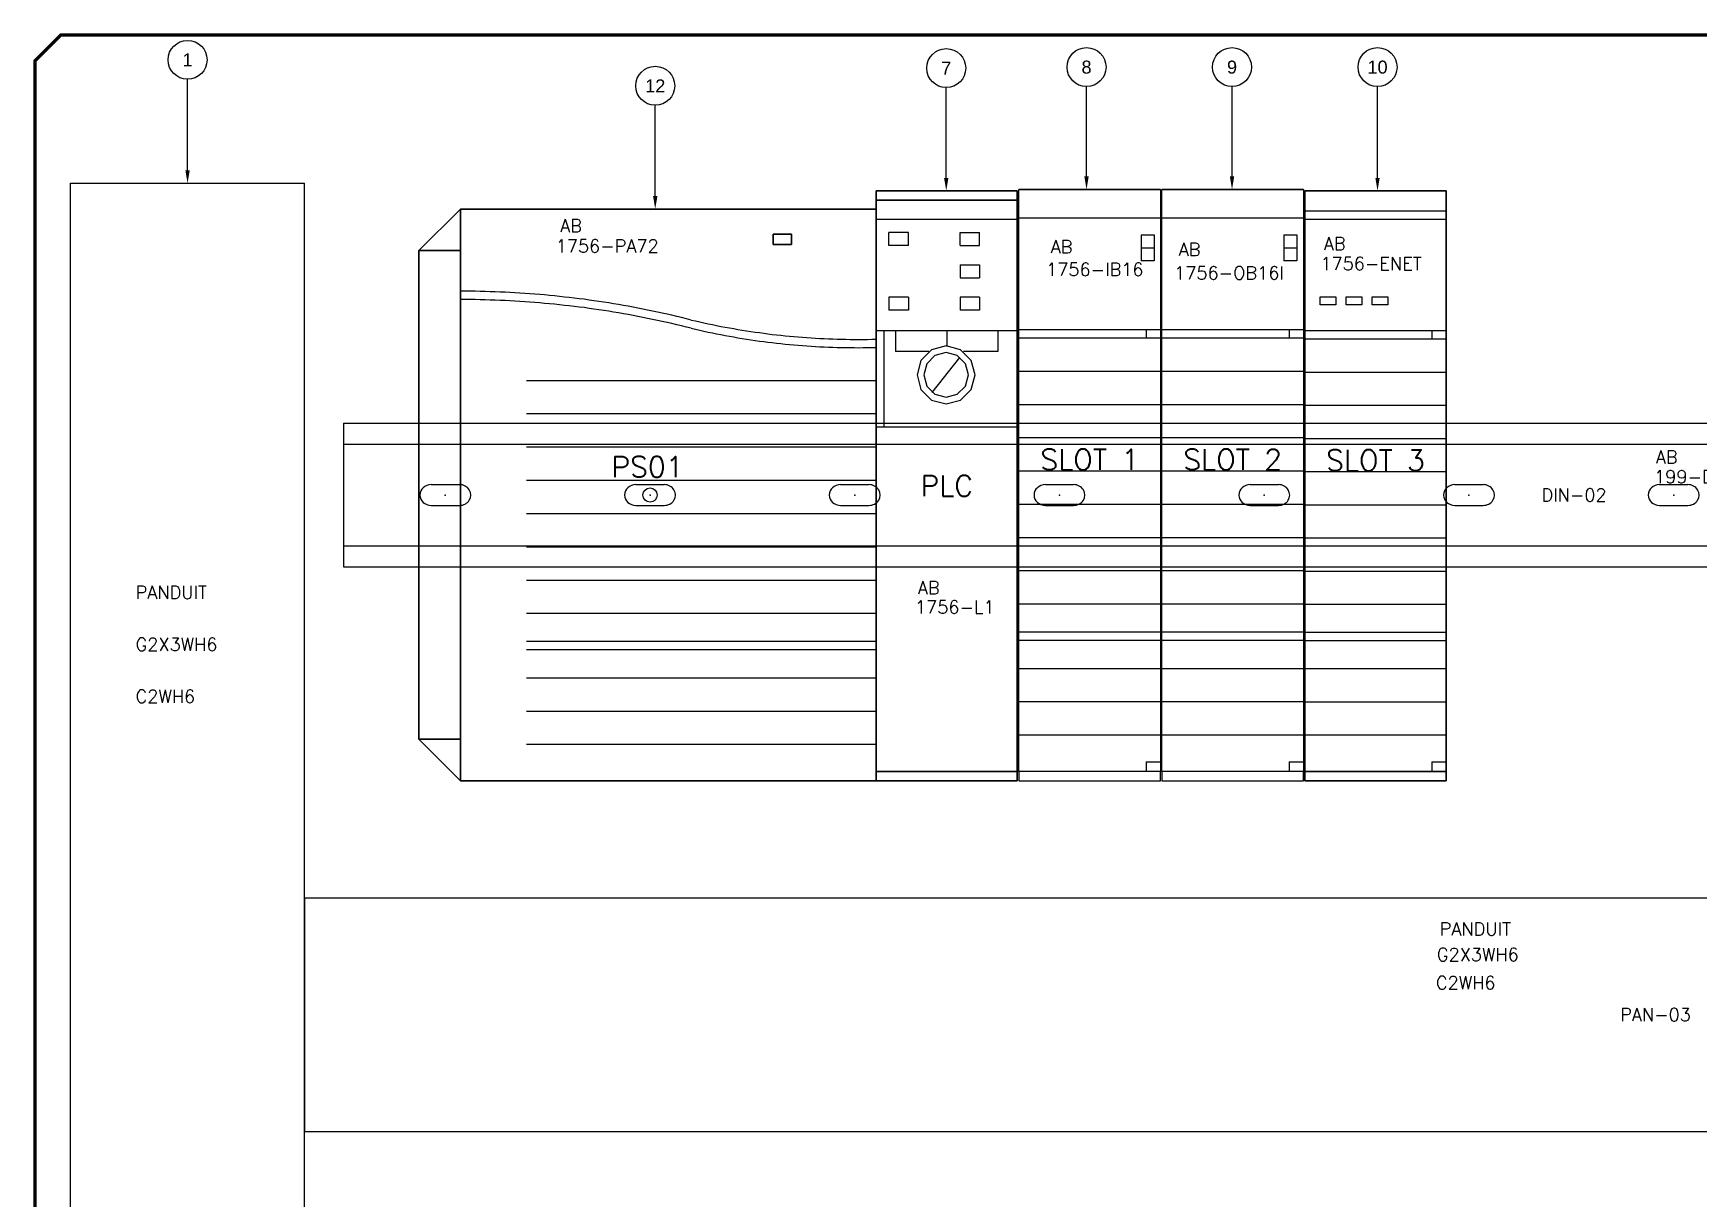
# Model space of a CAD drawing. Header units: inches. Extents: x 0 to 33.5, y 0 to 22.4.
# Drawn here: x 0.02 to 16.04, y 11.23 to 22.44 of the extents above; entities that cross this region are included whole.
import ezdxf
from ezdxf.enums import TextEntityAlignment as Align

# ---------------------------------------------------------------- set-up
doc = ezdxf.new("R2010")
doc.units = ezdxf.units.IN
doc.header["$MEASUREMENT"] = 0
for name, color, linetype in [('PASSY', 134, 'Continuous'), ('PBAL', 52, 'Continuous'), ('PCAT', 9, 'Continuous'), ('PITEM', 20, 'Continuous'), ('PMFG', 9, 'Continuous'), ('PSYMS', 7, 'Continuous'), ('PTAG', 150, 'Continuous'), ('TITLE', 7, 'Continuous')]:
    doc.layers.add(name, color=color, linetype=linetype)
doc.styles.add('ITALIC', font='ITALIC')
doc.styles.add('SIMPLEX', font='SIMPLEX')
doc.styles.get("Standard").update_dxf_attribs({"font": 'arial.ttf'})
doc.styles.add('WD', font='romans.shx')

# ---------------------------------------------------------------- blocks, each defined once
blk = doc.blocks.new('Drawing01')
at = {"layer": 'TITLE', "const_width": 0.0312}
blk.add_lwpolyline([(30.594, 0.281), (30.594, 22.177), (30.344, 22.427), (0.281, 22.427), (0.031, 22.177), (0.031, 0.281), (0.281, 0.031), (30.344, 0.031)], close=True, dxfattribs=at)
at = {"layer": 'TITLE', "color": 1, "style": 'ITALIC'}
for tag, height, p in [('TITLE#1', 0.125, (32.156, 3.406)), ('TITLE#2', 0.125, (32.156, 3.204)), ('TITLE#3', 0.125, (32.156, 3.001)), ('TITLE#4', 0.125, (32.156, 2.799)), ('DWG#', 0.2, (32.156, 0.826))]:
    blk.add_attdef(tag, text='', height=height, dxfattribs=at).set_placement(p, align=Align.CENTER)
at = {"layer": 'TITLE', "color": 1, "style": 'SIMPLEX'}
blk.add_attdef('CAD#', (30.826, 1.958), '', height=0.0938, rotation=90, dxfattribs=at)
at = {"layer": 'TITLE', "color": 1}
for tag, p, height, style in [('ENGINEER', (31.237, 1.958), 0.0938, 'ITALIC'), ('CHKDBY', (32.424, 1.958), 0.0938, 'ITALIC'), ('JOB#', (31.464, 1.644), 0.0938, 'SIMPLEX'), ('DRAWNBY', (32.494, 1.644), 0.0938, 'ITALIC'), ('SCALE', (31.353, 1.344), 0.0938, 'SIMPLEX'), ('DATE', (32.408, 1.344), 0.0938, 'SIMPLEX'), ('SHTS', (32.532, 0.25), 0.2, 'ITALIC')]:
    blk.add_attdef(tag, p, '', height=height, dxfattribs=dict(at, style=style))
at = {"layer": 'TITLE', "color": 1, "style": 'ITALIC'}
blk.add_attdef('SH#', text='', height=0.2, dxfattribs=at).set_placement((31.881, 0.25), align=Align.RIGHT)
at = {"layer": 'TITLE', "color": 7, "flags": 9}
blk.add_attdef('WD_TB', (31.219, 0.031), '', height=0.125, dxfattribs=at)
blk = doc.blocks.new('PNLCF2')
at = {"layer": 'PBAL'}
blk.add_circle((0, 0.1875), 0.1875, dxfattribs=at)
at = {"layer": 'PITEM'}
blk.add_attdef('B_ITEM', text='', height=0.125, dxfattribs=at).set_placement((0, 0.1875), align=Align.MIDDLE)
blk = doc.blocks.new('PNLD49')
at = {"layer": 'PBAL'}
blk.add_circle((0, 0.1875), 0.1875, dxfattribs=at)
at = {"layer": 'PITEM'}
blk.add_attdef('B_ITEM', text='', height=0.125, dxfattribs=at).set_placement((0, 0.1875), align=Align.MIDDLE)
blk = doc.blocks.new('PNLD57')
at = {"layer": 'PBAL'}
blk.add_circle((0, 0.1875), 0.1875, dxfattribs=at)
at = {"layer": 'PITEM'}
blk.add_attdef('B_ITEM', text='', height=0.125, dxfattribs=at).set_placement((0, 0.1875), align=Align.MIDDLE)
blk = doc.blocks.new('PNLD65')
at = {"layer": 'PBAL'}
blk.add_circle((0, 0.1875), 0.1875, dxfattribs=at)
at = {"layer": 'PITEM'}
blk.add_attdef('B_ITEM', text='', height=0.125, dxfattribs=at).set_placement((0, 0.1875), align=Align.MIDDLE)
blk = doc.blocks.new('PNLD7E')
at = {"layer": 'PBAL'}
blk.add_circle((0, 0.1875), 0.1875, dxfattribs=at)
at = {"layer": 'PITEM'}
blk.add_attdef('B_ITEM', text='', height=0.125, dxfattribs=at).set_placement((0, 0.1875), align=Align.MIDDLE)
blk = doc.blocks.new('PNLD9A')
at = {"layer": 'PBAL'}
blk.add_circle((0, 0.1875), 0.1875, dxfattribs=at)
at = {"layer": 'PITEM'}
blk.add_attdef('B_ITEM', text='', height=0.125, dxfattribs=at).set_placement((0, 0.1875), align=Align.MIDDLE)
blk = doc.blocks.new('VDIN4FB')
for p, q in [((-1.125, 0), (-1.125, 20)), ((-1.125, 20), (1.125, 20)), ((1.125, 0), (1.125, 20)), ((-1.125, 0), (1.125, 0))]:
    blk.add_line(p, q)
blk = doc.blocks.new('ABCMA180')
for points in [[(-4.4, 5.102), (-4, 5.502)], [(-4, 5.502), (-4, 5.102), (-4.4, 5.102)], [(-4, 5.502), (-4.4, 5.102)], [(0, 5.502), (0, 0), (-4, 0), (-4, 5.502), (0, 5.502), (0, 5.502)], [(-4, 5.502), (-4, 0), (0, 0), (0, 5.502), (-4, 5.502), (-4, 5.502)], [(-4, 0), (-4, 5.502)], [(-4, 0), (-4, 5.502)], [(-4, 0), (-4, 5.502)], [(-4, 5.502), (-4, 0)], [(0, 5.502), (0, 0), (-4, 0)], [(-4, 5.502), (-4, 0), (0, 0)], [(-4, 5.502), (0, 5.502)], [(0, 5.502), (-4, 5.502)], [(0, 5.502), (-4, 5.502)], [(-4, 5.502), (0, 5.502)], [(-4, 5.102), (-4, 5.502)], [(0, 5.502), (0, 0)], [(0, 0), (0, 5.502)], [(-0.989, 5.16), (-0.989, 5.26)], [(-0.989, 5.26), (-0.989, 5.16)], [(-0.989, 5.26), (-0.814, 5.26)], [(-0.814, 5.26), (-0.814, 5.16), (-0.989, 5.16)], [(-0.814, 5.26), (-0.989, 5.26)], [(-0.989, 5.26), (-0.989, 5.16), (-0.814, 5.16)], [(-0.814, 5.16), (-0.989, 5.16)], [(-0.989, 5.16), (-0.814, 5.16)], [(-0.814, 5.16), (-0.814, 5.26)], [(-4.4, 0.4), (-4.4, 5.102)], [(-4.4, 5.102), (-4.4, 0.4)], [(-4, 5.102), (-4, 0.4), (-4.4, 0.4)], [(-4.4, 5.102), (-4.4, 0.4), (-4, 0.4)], [(-4.4, 5.102), (-4, 5.102)], [(-4, 5.102), (-4.4, 5.102)], [(-4, 5.102), (-4.4, 5.102)], [(-4.4, 5.102), (-4, 5.102)], [(-4.4, 5.102), (-4, 5.102)], [(-4, 0.4), (-4, 5.102)], [(-1.778, 4.434), (-1.825, 4.446), (-1.871, 4.457), (-1.918, 4.468), (-1.964, 4.479), (-2.011, 4.49), (-2.058, 4.5), (-2.104, 4.51), (-2.151, 4.52), (-2.198, 4.53), (-2.245, 4.539), (-2.291, 4.548), (-2.338, 4.557), (-2.385, 4.566), (-2.432, 4.574), (-2.479, 4.582), (-2.527, 4.59), (-2.573, 4.598), (-2.621, 4.605), (-2.668, 4.612), (-2.715, 4.619), (-2.762, 4.626), (-2.81, 4.633), (-2.857, 4.638), (-2.904, 4.645), (-2.952, 4.65), (-2.999, 4.655), (-3.047, 4.661), (-3.094, 4.666), (-3.142, 4.67), (-3.189, 4.675), (-3.237, 4.679), (-3.285, 4.683), (-3.332, 4.687), (-3.38, 4.69), (-3.427, 4.693), (-3.475, 4.696), (-3.523, 4.699), (-3.57, 4.701), (-3.618, 4.703), (-3.666, 4.705), (-3.714, 4.706), (-3.761, 4.708), (-3.809, 4.709), (-3.857, 4.71), (-3.904, 4.711), (-3.952, 4.711), (-4, 4.711)], [(-1.778, 4.354), (-1.825, 4.366), (-1.871, 4.377), (-1.918, 4.388), (-1.964, 4.399), (-2.011, 4.41), (-2.058, 4.42), (-2.104, 4.43), (-2.151, 4.44), (-2.198, 4.45), (-2.245, 4.459), (-2.291, 4.468), (-2.338, 4.477), (-2.385, 4.486), (-2.432, 4.494), (-2.479, 4.502), (-2.527, 4.51), (-2.573, 4.518), (-2.621, 4.525), (-2.668, 4.532), (-2.715, 4.539), (-2.762, 4.546), (-2.81, 4.553), (-2.857, 4.558), (-2.904, 4.565), (-2.952, 4.57), (-2.999, 4.575), (-3.047, 4.581), (-3.094, 4.586), (-3.142, 4.59), (-3.189, 4.594), (-3.237, 4.599), (-3.285, 4.603), (-3.332, 4.607), (-3.38, 4.61), (-3.427, 4.613), (-3.475, 4.616), (-3.523, 4.619), (-3.57, 4.621), (-3.618, 4.623), (-3.666, 4.625), (-3.714, 4.626), (-3.761, 4.628), (-3.809, 4.629), (-3.857, 4.63), (-3.904, 4.631), (-3.952, 4.631), (-4, 4.631)], [(-1.778, 4.434), (-1.738, 4.425), (-1.697, 4.416), (-1.657, 4.407), (-1.616, 4.398), (-1.575, 4.39), (-1.534, 4.381), (-1.493, 4.373), (-1.452, 4.366), (-1.411, 4.358), (-1.37, 4.351), (-1.329, 4.344), (-1.288, 4.337), (-1.247, 4.33), (-1.205, 4.324), (-1.164, 4.318), (-1.123, 4.313), (-1.081, 4.307), (-1.04, 4.301), (-0.999, 4.296), (-0.957, 4.292), (-0.916, 4.287), (-0.875, 4.283), (-0.833, 4.279), (-0.791, 4.275), (-0.75, 4.271), (-0.708, 4.268), (-0.667, 4.265), (-0.625, 4.262), (-0.583, 4.259), (-0.542, 4.257), (-0.5, 4.255), (-0.459, 4.253), (-0.417, 4.252), (-0.375, 4.25), (-0.333, 4.249), (-0.292, 4.249), (-0.25, 4.248), (-0.208, 4.248), (-0.167, 4.247), (-0.125, 4.248), (-0.083, 4.248), (-0.041, 4.249), (0, 4.25)], [(-1.778, 4.354), (-1.738, 4.345), (-1.697, 4.336), (-1.657, 4.327), (-1.616, 4.318), (-1.575, 4.31), (-1.534, 4.301), (-1.493, 4.293), (-1.452, 4.286), (-1.411, 4.278), (-1.37, 4.271), (-1.329, 4.264), (-1.288, 4.257), (-1.247, 4.25), (-1.205, 4.244), (-1.164, 4.238), (-1.123, 4.232), (-1.081, 4.227), (-1.04, 4.221), (-0.999, 4.216), (-0.957, 4.212), (-0.916, 4.207), (-0.875, 4.203), (-0.833, 4.199), (-0.791, 4.195), (-0.75, 4.191), (-0.708, 4.188), (-0.667, 4.185), (-0.625, 4.182), (-0.583, 4.179), (-0.542, 4.177), (-0.5, 4.175), (-0.459, 4.173), (-0.417, 4.172), (-0.375, 4.17), (-0.333, 4.169), (-0.292, 4.169), (-0.25, 4.168), (-0.208, 4.168), (-0.167, 4.167), (-0.125, 4.168), (-0.083, 4.168), (-0.041, 4.169), (0, 4.17)], [(0, 3.85), (-3.363, 3.85)], [(0, 3.53), (-3.363, 3.53)], [(0, 3.21), (-3.363, 3.21)], [(0, 2.889), (-3.363, 2.889)], [(0, 2.569), (-3.363, 2.569)], [(0, 2.249), (-3.363, 2.249)], [(0, 1.929), (-3.363, 1.929)], [(0, 1.609), (-3.363, 1.609)], [(0, 1.339), (-3.363, 1.339)], [(0, 1.259), (-3.363, 1.259)], [(0, 0.989), (-3.363, 0.989)], [(0, 0.668), (-3.363, 0.668)], [(-4, 0), (-4.4, 0.4)], [(-4.4, 0.4), (-4, 0)], [(-4, 0.4), (-4, 0), (-4.4, 0.4)], [(-4.4, 0.4), (-4, 0)], [(-4, 0.4), (-4.4, 0.4)], [(-4.4, 0.4), (-4, 0.4)], [(-4.4, 0.4), (-4, 0.4)], [(-4, 0.4), (-4.4, 0.4)], [(-4, 0), (-4, 0.4)], [(0, 0.348), (-3.363, 0.348)], [(0, 0), (-4, 0)], [(-4, 0), (0, 0)], [(0, 0), (-4, 0)], [(0, 0), (-4, 0)]]:
    blk.add_lwpolyline(points)
blk = doc.blocks.new('HDIN5AE')
for p, q in [((0, 0.69), (18, 0.69)), ((0, 0.69), (0, -0.69)), ((0, 0.49), (18, 0.49)), ((0.844, 0.1), (1.116, 0.1)), ((2.814, 0.1), (3.086, 0.1)), ((4.784, 0.1), (5.056, 0.1)), ((6.754, 0.1), (7.026, 0.1)), ((8.724, 0.1), (8.996, 0.1)), ((10.694, 0.1), (10.966, 0.1)), ((12.664, 0.1), (12.936, 0.1)), ((0.844, -0.1), (1.116, -0.1)), ((2.814, -0.1), (3.086, -0.1)), ((4.784, -0.1), (5.056, -0.1)), ((6.754, -0.1), (7.026, -0.1)), ((8.724, -0.1), (8.996, -0.1)), ((10.694, -0.1), (10.966, -0.1)), ((12.664, -0.1), (12.936, -0.1)), ((0, -0.49), (18, -0.49)), ((0, -0.69), (18, -0.69))]:
    blk.add_line(p, q)
blk.add_circle((2.95, 0), 0.068)
for centre, start_param, end_param in [((0.844, 0), 1.570796, 4.712386), ((1.116, 0), 4.712386, 7.853986), ((2.814, 0), 1.570796, 4.712386), ((3.086, 0), 4.712386, 7.853986), ((4.784, 0), 1.570796, 4.712386), ((5.056, 0), 4.712386, 7.853986), ((6.754, 0), 1.570796, 4.712386), ((7.026, 0), 4.712386, 7.853986), ((8.724, 0), 1.570796, 4.712386), ((8.996, 0), 4.712386, 7.853986), ((10.694, 0), 1.570796, 4.712386), ((10.966, 0), 4.712386, 7.853986), ((12.664, 0), 1.570796, 4.712386), ((12.936, 0), 4.712386, 7.853986)]:
    blk.add_ellipse(centre, major_axis=(0.109, 0), ratio=0.917668, start_param=start_param, end_param=end_param)
for p in [(0.98, 0), (2.95, 0), (4.92, 0), (6.89, 0), (8.86, 0), (10.83, 0), (12.8, 0)]:
    blk.add_point(p)
at = {"flags": 11}
for p in [(2.95, 0), (14.77, 0)]:
    blk.add_attdef('NC', text='', height=0.01, rotation=270, dxfattribs=at).set_placement(p, align=Align.MIDDLE)
blk = doc.blocks.new('ABIPA140')
for points in [[(0, 0.091), (0, 5.677)], [(0, 5.677), (0, 0.091)], [(1.359, 5.677), (1.359, 0.091), (0, 0.091)], [(0, 5.677), (0, 0.091), (1.359, 0.091)], [(1.359, 5.677), (0, 5.677)], [(0, 5.677), (1.359, 5.677)], [(1.359, 5.586), (1.359, 5.677), (0, 5.677)], [(0, 5.586), (0, 5.677), (1.359, 5.677)], [(0, 5.677), (1.359, 5.677)], [(1.359, 5.677), (0, 5.677)], [(0, 5.677), (0, 5.586)], [(0, 5.586), (0, 5.677)], [(1.359, 0.091), (1.359, 5.677)], [(1.359, 5.677), (1.359, 5.586)], [(0, 5.586), (1.359, 5.586)], [(1.359, 5.586), (0, 5.586)], [(1.359, 5.401), (0, 5.401)], [(0.124, 5.152), (0.124, 5.276)], [(0.311, 5.276), (0.124, 5.276)], [(0.311, 5.152), (0.124, 5.152)], [(0.311, 5.152), (0.311, 5.276)], [(0.81, 5.152), (0.81, 5.276)], [(0.81, 5.276), (0.996, 5.276)], [(0.81, 5.152), (0.996, 5.152)], [(0.996, 5.152), (0.996, 5.276)], [(0.81, 4.965), (0.996, 4.965)], [(0.81, 4.965), (0.996, 4.965)], [(0.81, 4.965), (0.81, 4.84)], [(0.81, 4.84), (0.996, 4.84)], [(0.996, 4.965), (0.996, 4.84)], [(0.124, 4.654), (0.124, 4.529)], [(0.311, 4.654), (0.124, 4.654)], [(0.311, 4.654), (0.311, 4.529)], [(0.81, 4.654), (0.81, 4.529)], [(0.996, 4.654), (0.81, 4.654)], [(0.996, 4.654), (0.996, 4.529)], [(0.311, 4.529), (0.124, 4.529)], [(0.996, 4.529), (0.81, 4.529)], [(1.359, 4.329), (0, 4.329)], [(0.075, 4.329), (0.075, 3.407)], [(0.188, 4.329), (0.188, 4.13)], [(0.68, 4.329), (0.68, 4.18)], [(1.173, 4.329), (1.173, 4.13)], [(0.953, 3.906), (0.915, 4.045), (0.813, 4.147), (0.673, 4.184), (0.534, 4.147), (0.431, 4.045), (0.394, 3.906), (0.431, 3.766), (0.534, 3.663), (0.673, 3.626), (0.813, 3.663), (0.915, 3.766), (0.953, 3.906), (0.953, 3.906)], [(0.507, 4.13), (0.188, 4.13)], [(0.888, 3.906), (0.859, 4.013), (0.78, 4.091), (0.673, 4.12), (0.566, 4.091), (0.488, 4.013), (0.458, 3.906), (0.488, 3.798), (0.566, 3.719), (0.673, 3.691), (0.78, 3.719), (0.859, 3.798), (0.888, 3.906), (0.888, 3.906)], [(0.54, 3.737), (0.806, 4.073)], [(1.173, 4.13), (0.84, 4.13)], [(0, 3.407), (1.359, 3.407)], [(0, 0.091), (1.359, 0.091)], [(1.359, 0.091), (1.359, 0), (0, 0)], [(1.359, 0.091), (0, 0.091)], [(0, 0.091), (0, 0), (1.359, 0)], [(1.359, 0.091), (0, 0.091)], [(0, 0.091), (1.359, 0.091)], [(0, 0), (0, 0.091)], [(0, 0.091), (0, 0)], [(1.359, 0), (0, 0)], [(0, 0), (1.359, 0)], [(0.46, 0), (0.39, 0), (0.361, 0)], [(0.998, 0), (0.361, 0)], [(0.998, 0), (0.361, 0)], [(0.998, 0), (0.361, 0)], [(0.998, 0), (0.361, 0)], [(0.998, 0), (0.361, 0)], [(0.998, 0), (0.361, 0)], [(0.998, 0), (0.361, 0)], [(0.998, 0), (0.361, 0)], [(0.998, 0), (0.361, 0)], [(0.998, 0), (0.361, 0)], [(0.998, 0), (0.361, 0)], [(0.985, 0), (0.374, 0)], [(0.898, 0), (0.46, 0)], [(0.998, 0), (0.969, 0), (0.898, 0)], [(1.359, 0), (1.359, 0.091)]]:
    blk.add_lwpolyline(points)
blk = doc.blocks.new('ABIOM130')
for p, q in [((1.363, 5.413), (0, 5.413)), ((1.175, 5.253), (1.175, 5.003)), ((1.175, 5.253), (1.3, 5.253)), ((1.176, 5.128), (1.301, 5.128)), ((1.3, 5.253), (1.3, 5.003)), ((1.3, 5.003), (1.175, 5.003)), ((1.363, 4.339), (0, 4.339)), ((1.225, 4.339), (1.225, 4.259)), ((1.363, 4.259), (0, 4.259)), ((1.363, 3.939), (0, 3.939)), ((1.363, 3.619), (0, 3.619)), ((1.363, 3.299), (0, 3.299)), ((1.363, 2.979), (0, 2.979)), ((1.363, 2.659), (0, 2.659)), ((1.363, 2.339), (0, 2.339)), ((1.363, 2.019), (0, 2.019)), ((1.363, 1.699), (0, 1.699)), ((1.363, 1.429), (0, 1.429)), ((1.363, 1.349), (0, 1.349)), ((1.363, 1.079), (0, 1.079)), ((1.363, 0.759), (0, 0.759)), ((1.363, 0.439), (0, 0.439)), ((1.225, 0.182), (1.225, 0.091)), ((1.225, 0.182), (1.363, 0.182)), ((1.363, 0.091), (0, 0.091)), ((0, 0.091), (0, 0)), ((0, 0), (1.363, 0)), ((1.363, 0), (1.363, 0.091))]:
    blk.add_line(p, q)
for points in [[(1.363, 5.69), (1.363, 5.69), (0, 5.69)], [(1.363, 5.69), (1.363, 0.091), (0, 0.091), (0, 5.69)]]:
    blk.add_3dface(points)
blk = doc.blocks.new('ABIOM020')
for p, q in [((1.363, 5.413), (0, 5.413)), ((1.175, 5.253), (1.175, 5.003)), ((1.175, 5.253), (1.3, 5.253)), ((1.176, 5.128), (1.301, 5.128)), ((1.3, 5.253), (1.3, 5.003)), ((1.3, 5.003), (1.175, 5.003)), ((1.363, 4.339), (0, 4.339)), ((1.225, 4.339), (1.225, 4.259)), ((1.363, 4.259), (0, 4.259)), ((1.363, 3.939), (0, 3.939)), ((1.363, 3.619), (0, 3.619)), ((1.363, 3.299), (0, 3.299)), ((1.363, 2.979), (0, 2.979)), ((1.363, 2.659), (0, 2.659)), ((1.363, 2.339), (0, 2.339)), ((1.363, 2.019), (0, 2.019)), ((1.363, 1.699), (0, 1.699)), ((1.363, 1.429), (0, 1.429)), ((1.363, 1.349), (0, 1.349)), ((1.363, 1.079), (0, 1.079)), ((1.363, 0.759), (0, 0.759)), ((1.363, 0.439), (0, 0.439)), ((1.225, 0.182), (1.225, 0.091)), ((1.225, 0.182), (1.363, 0.182)), ((1.363, 0.091), (0, 0.091)), ((0, 0.091), (0, 0)), ((0, 0), (1.363, 0)), ((1.363, 0), (1.363, 0.091))]:
    blk.add_line(p, q)
for points in [[(1.363, 5.69), (1.363, 5.69), (0, 5.69)], [(1.363, 5.69), (1.363, 0.091), (0, 0.091), (0, 5.69)]]:
    blk.add_3dface(points)
blk = doc.blocks.new('ABCMA230')
for points in [[(0, 0.091), (0, 5.677)], [(0, 5.677), (0, 0.091)], [(1.359, 5.677), (1.359, 0.091), (0, 0.091)], [(0, 5.677), (0, 0.091), (1.359, 0.091)], [(0, 5.677), (1.359, 5.677)], [(1.359, 5.677), (0, 5.677)], [(0.999, 5.677), (0.361, 5.677)], [(0.999, 5.677), (0.361, 5.677)], [(0.999, 5.677), (0.361, 5.677)], [(0.999, 5.677), (0.361, 5.677)], [(0.999, 5.677), (0.361, 5.677)], [(0.999, 5.677), (0.361, 5.677)], [(0.999, 5.677), (0.361, 5.677)], [(0.999, 5.677), (0.361, 5.677)], [(0.999, 5.677), (0.361, 5.677)], [(0.999, 5.677), (0.361, 5.677)], [(0.999, 5.677), (0.361, 5.677)], [(0.361, 5.677), (0.362, 5.677), (0.362, 5.677), (0.363, 5.677), (0.364, 5.677), (0.365, 5.677), (0.367, 5.677), (0.369, 5.677), (0.371, 5.677), (0.373, 5.677), (0.375, 5.677), (0.378, 5.677), (0.381, 5.677), (0.383, 5.677), (0.387, 5.677), (0.39, 5.677), (0.394, 5.677), (0.398, 5.677), (0.401, 5.677), (0.405, 5.677), (0.409, 5.677), (0.414, 5.677), (0.418, 5.677), (0.423, 5.677), (0.427, 5.677), (0.432, 5.677), (0.437, 5.677), (0.441, 5.677), (0.446, 5.677), (0.451, 5.677), (0.456, 5.677), (0.461, 5.677)], [(0.985, 5.677), (0.374, 5.677)], [(0.899, 5.677), (0.461, 5.677)], [(0.899, 5.677), (0.904, 5.677), (0.909, 5.677), (0.913, 5.677), (0.918, 5.677), (0.923, 5.677), (0.928, 5.677), (0.932, 5.677), (0.937, 5.677), (0.941, 5.677), (0.946, 5.677), (0.95, 5.677), (0.954, 5.677), (0.958, 5.677), (0.962, 5.677), (0.966, 5.677), (0.969, 5.677), (0.973, 5.677), (0.976, 5.677), (0.979, 5.677), (0.982, 5.677), (0.984, 5.677), (0.987, 5.677), (0.989, 5.677), (0.991, 5.677), (0.993, 5.677), (0.994, 5.677), (0.995, 5.677), (0.996, 5.677), (0.997, 5.677), (0.998, 5.677), (0.998, 5.677), (0.999, 5.677)], [(1.359, 0.091), (1.359, 5.677)], [(1.359, 5.481), (0, 5.481)], [(1.359, 5.401), (0, 5.401)], [(0.149, 4.579), (0.149, 4.658), (0.299, 4.658), (0.299, 4.579), (0.149, 4.579), (0.149, 4.579)], [(0.399, 4.579), (0.399, 4.658), (0.549, 4.658), (0.549, 4.579), (0.399, 4.579), (0.399, 4.579)], [(0.649, 4.579), (0.649, 4.658), (0.798, 4.658), (0.798, 4.579), (0.649, 4.579), (0.649, 4.579)], [(1.359, 4.329), (0, 4.329)], [(1.221, 4.329), (1.221, 4.249)], [(0, 0.091), (0, 4.249)], [(1.359, 4.249), (0, 4.249)], [(1.359, 3.93), (0, 3.93)], [(1.359, 3.611), (0, 3.611)], [(1.359, 3.292), (0, 3.292)], [(1.359, 2.972), (0, 2.972)], [(1.359, 2.653), (0, 2.653)], [(1.359, 2.334), (0, 2.334)], [(1.359, 2.014), (0, 2.014)], [(1.359, 1.695), (0, 1.695)], [(1.359, 1.426), (0, 1.426)], [(1.359, 1.346), (0, 1.346)], [(1.359, 1.077), (0, 1.077)], [(1.359, 0.757), (0, 0.757)], [(1.359, 0.438), (0, 0.438)], [(1.221, 0.182), (1.221, 0.091)], [(1.221, 0.182), (1.359, 0.182)], [(0, 0), (0, 0.091)], [(0, 0.091), (0, 0)], [(1.359, 0.091), (1.359, 0), (0, 0)], [(0, 0.091), (0, 0), (1.359, 0)], [(1.359, 0.091), (0, 0.091)], [(0, 0.091), (1.359, 0.091)], [(1.221, 0.091), (0, 0.091)], [(0, 0.091), (1.359, 0.091)], [(1.359, 0.091), (0, 0.091)], [(1.359, 0), (0, 0)], [(0, 0), (1.359, 0)], [(0.999, 0), (0.361, 0)], [(0.999, 0), (0.361, 0)], [(0.999, 0), (0.361, 0)], [(0.999, 0), (0.361, 0)], [(0.999, 0), (0.361, 0)], [(0.999, 0), (0.361, 0)], [(0.999, 0), (0.361, 0)], [(0.999, 0), (0.361, 0)], [(0.999, 0), (0.361, 0)], [(0.999, 0), (0.361, 0)], [(0.999, 0), (0.361, 0)], [(0.461, 0), (0.456, 0), (0.451, 0), (0.446, 0), (0.441, 0), (0.437, 0), (0.432, 0), (0.427, 0), (0.423, 0), (0.418, 0), (0.414, 0), (0.409, 0), (0.405, 0), (0.401, 0), (0.398, 0), (0.394, 0), (0.39, 0), (0.387, 0), (0.383, 0), (0.381, 0), (0.378, 0), (0.375, 0), (0.373, 0), (0.371, 0), (0.369, 0), (0.367, 0), (0.365, 0), (0.364, 0), (0.363, 0), (0.362, 0), (0.362, 0), (0.361, 0)], [(0.985, 0), (0.374, 0)], [(0.899, 0), (0.461, 0)], [(0.999, 0), (0.998, 0), (0.998, 0), (0.997, 0), (0.996, 0), (0.995, 0), (0.994, 0), (0.993, 0), (0.991, 0), (0.989, 0), (0.987, 0), (0.984, 0), (0.982, 0), (0.979, 0), (0.976, 0), (0.973, 0), (0.969, 0), (0.966, 0), (0.962, 0), (0.958, 0), (0.954, 0), (0.95, 0), (0.946, 0), (0.941, 0), (0.937, 0), (0.932, 0), (0.928, 0), (0.923, 0), (0.918, 0), (0.913, 0), (0.909, 0), (0.904, 0), (0.899, 0)], [(1.334, 0.091), (1.334, 0.091), (1.333, 0.091), (1.332, 0.091), (1.331, 0.091), (1.33, 0.091), (1.328, 0.091), (1.327, 0.091), (1.325, 0.091), (1.323, 0.091), (1.32, 0.091), (1.318, 0.091), (1.315, 0.091), (1.312, 0.091), (1.309, 0.091), (1.306, 0.091), (1.303, 0.091), (1.3, 0.091), (1.297, 0.091), (1.293, 0.091), (1.29, 0.091), (1.287, 0.091), (1.283, 0.091), (1.28, 0.091), (1.277, 0.091), (1.274, 0.091), (1.271, 0.091), (1.268, 0.091), (1.265, 0.091), (1.262, 0.091), (1.26, 0.091), (1.257, 0.091), (1.255, 0.091), (1.253, 0.091), (1.252, 0.091), (1.25, 0.091), (1.249, 0.091), (1.247, 0.091), (1.247, 0.091), (1.246, 0.091), (1.246, 0.091)], [(1.246, 0.091), (1.246, 0.091), (1.247, 0.091), (1.247, 0.091), (1.249, 0.091), (1.25, 0.091), (1.252, 0.091), (1.253, 0.091), (1.255, 0.091), (1.257, 0.091), (1.26, 0.091), (1.262, 0.091), (1.265, 0.091), (1.268, 0.091), (1.271, 0.091), (1.274, 0.091), (1.277, 0.091), (1.28, 0.091), (1.283, 0.091), (1.287, 0.091), (1.29, 0.091), (1.293, 0.091), (1.297, 0.091), (1.3, 0.091), (1.303, 0.091), (1.306, 0.091), (1.309, 0.091), (1.312, 0.091), (1.315, 0.091), (1.318, 0.091), (1.32, 0.091), (1.323, 0.091), (1.325, 0.091), (1.327, 0.091), (1.328, 0.091), (1.33, 0.091), (1.331, 0.091), (1.332, 0.091), (1.333, 0.091), (1.334, 0.091), (1.334, 0.091)], [(1.359, 0), (1.359, 0.091)]]:
    blk.add_lwpolyline(points)
blk = doc.blocks.new('HDIN533')
for p, q in [((0, 1.125), (26, 1.125)), ((0, 1.125), (0, -1.125)), ((0, -1.125), (26, -1.125))]:
    blk.add_line(p, q)

msp = doc.modelspace()

# ---------------------------------------------------------------- linework, layer by layer
at = {"layer": 'PBAL'}
for p, q in [((1.5, 21.125), (1.5, 22)), ((8.8, 21.052), (8.8, 21.92)), ((10.15, 21.065), (10.15, 21.93)), ((11.55, 21.065), (11.55, 21.93)), ((12.95, 21.052), (12.95, 21.93)), ((6, 20.877), (6, 21.75))]:
    msp.add_line(p, q, dxfattribs=at)
for points in [[(1.521, 21.125), (1.479, 21.125), (1.5, 21)], [(8.821, 21.052), (8.779, 21.052), (8.8, 20.927)], [(10.171, 21.065), (10.129, 21.065), (10.15, 20.94)], [(11.571, 21.065), (11.529, 21.065), (11.55, 20.94)], [(12.971, 21.052), (12.929, 21.052), (12.95, 20.927)], [(6.021, 20.877), (5.979, 20.877), (6, 20.752)]]:
    msp.add_solid(points, dxfattribs=at)

# ---------------------------------------------------------------- block references
msp.add_blockref('Drawing01', (0, 0))
for name, p, values in [('PNLCF2', (1.5, 22), {'B_ITEM': '1'}), ('PNLD49', (8.8, 21.92), {'B_ITEM': '7'}), ('PNLD57', (10.15, 21.93), {'B_ITEM': '8'}), ('PNLD65', (11.55, 21.93), {'B_ITEM': '9'}), ('PNLD7E', (12.95, 21.93), {'B_ITEM': '10'}), ('PNLD9A', (6, 21.75), {'B_ITEM': '12'})]:
    msp.add_blockref(name, p, dxfattribs=at).add_auto_attribs(values)
at = {"layer": 'PSYMS'}
ref = msp.add_blockref('VDIN4FB', (1.5, 1), dxfattribs=at)
ref.add_attrib('P_TAG1', 'PAN-01', dxfattribs={"layer": 'PTAG', "height": 0.125, "style": 'WD', "flags": 8}).set_placement((1.5, 11), align=Align.MIDDLE_CENTER)
ref.add_attrib('MFG', 'PANDUIT', (1, 17), dxfattribs={"layer": 'PMFG', "height": 0.125, "style": 'WD'})
ref.add_attrib('CAT', 'G2X3WH6', (1, 16.5), dxfattribs={"layer": 'PCAT', "height": 0.125, "style": 'WD'})
ref.add_attrib('ASSYCODE', 'C2WH6', (1, 16), dxfattribs={"layer": 'PASSY', "height": 0.125, "style": 'WD'})
ref = msp.add_blockref('ABIPA140', (8.125, 15.25), dxfattribs=at)
ref.add_attrib('P_TAG1', 'PLC', dxfattribs={"layer": 'PTAG', "height": 0.2, "style": 'WD', "flags": 8}).set_placement((8.805, 18.089), align=Align.MIDDLE_CENTER)
ref.add_attrib('MFG', 'AB', (8.527, 17.045), dxfattribs={"layer": 'PMFG', "height": 0.125, "style": 'WD'})
ref.add_attrib('CAT', '1756-L1', (8.499, 16.859), dxfattribs={"layer": 'PCAT', "height": 0.125, "style": 'WD'})
ref = msp.add_blockref('ABIOM130', (9.5, 15.25), dxfattribs=at)
ref.add_attrib('P_TAG1', 'SLOT 1', dxfattribs={"layer": 'PTAG', "height": 0.2, "style": 'WD', "flags": 8}).set_placement((10.181, 18.341), align=Align.MIDDLE_CENTER)
ref.add_attrib('MFG', 'AB', (9.805, 20.326), dxfattribs={"layer": 'PMFG', "height": 0.125, "style": 'WD'})
ref.add_attrib('CAT', '1756-IB16', (9.761, 20.108), dxfattribs={"layer": 'PCAT', "height": 0.125, "style": 'WD'})
ref = msp.add_blockref('ABIOM020', (10.875, 15.25), dxfattribs=at)
ref.add_attrib('P_TAG1', 'SLOT 2', dxfattribs={"layer": 'PTAG', "height": 0.2, "style": 'WD', "flags": 8}).set_placement((11.556, 18.341), align=Align.MIDDLE_CENTER)
ref.add_attrib('MFG', 'AB', (11.037, 20.3), dxfattribs={"layer": 'PMFG', "height": 0.125, "style": 'WD'})
ref.add_attrib('CAT', '1756-OB16I', (10.993, 20.075), dxfattribs={"layer": 'PCAT', "height": 0.125, "style": 'WD'})
ref = msp.add_blockref('ABCMA230', (12.25, 15.25), dxfattribs=at)
ref.add_attrib('P_TAG1', 'SLOT 3', dxfattribs={"layer": 'PTAG', "height": 0.2, "style": 'WD', "flags": 8}).set_placement((12.93, 18.334), align=Align.MIDDLE_CENTER)
ref.add_attrib('MFG', 'AB', (12.433, 20.357), dxfattribs={"layer": 'PMFG', "height": 0.125, "style": 'WD'})
ref.add_attrib('CAT', '1756-ENET', (12.4, 20.165), dxfattribs={"layer": 'PCAT', "height": 0.125, "style": 'WD'})
ref = msp.add_blockref('ABCMA180', (8.125, 15.25), dxfattribs=at)
ref.add_attrib('P_TAG1', 'PS01', dxfattribs={"layer": 'PTAG', "height": 0.2, "style": 'WD', "flags": 8}).set_placement((5.925, 18.271), align=Align.MIDDLE_CENTER)
ref.add_attrib('MFG', 'AB', (5.085, 20.529), dxfattribs={"layer": 'PMFG', "height": 0.125, "style": 'WD'})
ref.add_attrib('CAT', '1756-PA72', (5.042, 20.333), dxfattribs={"layer": 'PCAT', "height": 0.125, "style": 'WD'})
ref = msp.add_blockref('HDIN5AE', (3, 18), dxfattribs=at)
ref.add_attrib('P_TAG1', 'DIN-02', dxfattribs={"layer": 'PTAG', "height": 0.125, "style": 'WD', "flags": 8}).set_placement((14.841, 18), align=Align.MIDDLE_CENTER)
ref.add_attrib('MFG', 'AB', (15.628, 18.303), dxfattribs={"layer": 'PMFG', "height": 0.125, "style": 'WD'})
ref.add_attrib('CAT', '199-DR1', (15.611, 18.113), dxfattribs={"layer": 'PCAT', "height": 0.125, "style": 'WD'})
ref = msp.add_blockref('HDIN533', (2.625, 13), dxfattribs=at)
ref.add_attrib('P_TAG1', 'PAN-03', dxfattribs={"layer": 'PTAG', "height": 0.125, "style": 'WD', "flags": 8}).set_placement((15.625, 13), align=Align.MIDDLE_CENTER)
ref.add_attrib('MFG', 'PANDUIT', (13.548, 13.762), dxfattribs={"layer": 'PMFG', "height": 0.125, "style": 'WD'})
ref.add_attrib('CAT', 'G2X3WH6', (13.521, 13.516), dxfattribs={"layer": 'PCAT', "height": 0.125, "style": 'WD'})
ref.add_attrib('ASSYCODE', 'C2WH6', (13.512, 13.244), dxfattribs={"layer": 'PASSY', "height": 0.125, "style": 'WD'})

doc.saveas('drawing.dxf')
